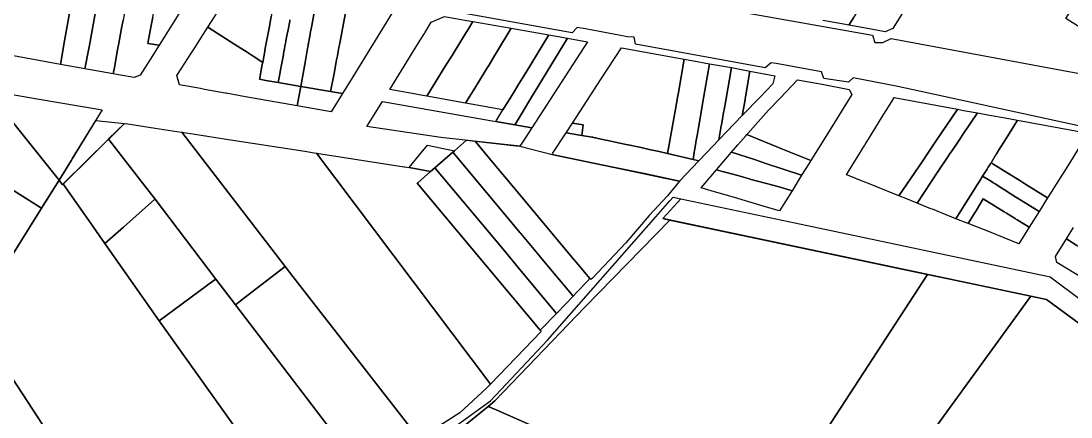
# Model space of a CAD drawing. Header units: metres. Extents: x 3 to 1005126, y 39 to 4383651.
# Drawn here: x 490303.2 to 490633.2, y 4370606 to 4370730.5 of the extents above; entities that cross this region are included whole.
import ezdxf

# ---------------------------------------------------------------- set-up
doc = ezdxf.new("R2010")
doc.units = ezdxf.units.M
doc.header["$MEASUREMENT"] = 0
doc.layers.add('TM_Llucmajor', color=7, linetype='Continuous')

msp = doc.modelspace()

# ---------------------------------------------------------------- linework, layer by layer
at = {"layer": 'TM_Llucmajor', "linetype": 'Continuous', "flags": 128}
for points in [[(490178.32, 4370796.34), (490353.42, 4370764.89), (490354.36, 4370762.62), (490368.64, 4370760.09), (490409.54, 4370752.88), (490410.99, 4370754.79), (490430.12, 4370751.31), (490430.88, 4370749.03), (490444.33, 4370746.49), (490444.38, 4370746.48), (490445.18, 4370746.47), (490446.86, 4370748.31), (490489.01, 4370740.81), (490489.65, 4370738.54), (490504.73, 4370735.82), (490506.28, 4370737.61), (490570.83, 4370726.06), (490571.62, 4370723.79), (490574.04, 4370723.75), (490576.71, 4370725.04), (490630.22, 4370715.11), (490663.51, 4370708.96)], [(490639.29, 4370726.45), (490631.59, 4370731.31), (490634.95, 4370736.66)], [(490395.53, 4370734.3), (490394.6, 4370729.12), (490394.14, 4370726.55), (490394.09, 4370726.27), (490393.99, 4370725.79), (490393.49, 4370722.99), (490393.44, 4370722.69), (490393.3, 4370721.92), (490392.72, 4370718.69), (490392.09, 4370715.18), (490391.16, 4370709.95), (490391.16, 4370709.95), (490384.03, 4370711.19), (490384.52, 4370713.79), (490384.89, 4370715.79), (490384.97, 4370716.24), (490385.66, 4370719.9), (490385.73, 4370720.29), (490386.03, 4370721.88), (490386.28, 4370723.13), (490386.42, 4370723.95), (490386.48, 4370724.27), (490386.99, 4370726.94), (490387.04, 4370727.23), (490387.15, 4370727.76), (490387.65, 4370730.43), (490387.73, 4370730.89)], [(490639.94, 4370696.59), (490578.77, 4370709.95), (490564.75, 4370712.69), (490563.27, 4370711.29), (490555.52, 4370712.45), (490554.82, 4370714.53), (490550.8, 4370715.27), (490540.54, 4370717.13), (490539, 4370717.42), (490537.1, 4370715.83), (490496.38, 4370723.23), (490495.93, 4370725.39), (490493.8, 4370725.56), (490480.68, 4370728.03), (490477.97, 4370728.52), (490476.48, 4370726.78), (490438, 4370733.76)], [(490344.61, 4370731.78), (490344.11, 4370729.13), (490343.78, 4370727.38), (490343.05, 4370723.5), (490346.6, 4370722.88), (490343.76, 4370718.37), (490343.76, 4370718.37), (490340.65, 4370713.44), (490338.72, 4370712.71), (490333.89, 4370713.58), (490332.18, 4370713.89), (490332.56, 4370715.93), (490333.34, 4370720.15), (490333.36, 4370720.28), (490333.78, 4370722.58), (490333.84, 4370722.89), (490334.82, 4370728.24), (490335.29, 4370730.78)], [(490387.73, 4370730.89), (490387.65, 4370730.43), (490387.15, 4370727.76), (490387.04, 4370727.23), (490386.99, 4370726.94), (490386.48, 4370724.27), (490386.42, 4370723.95), (490386.28, 4370723.13), (490386.03, 4370721.88), (490385.73, 4370720.29), (490385.66, 4370719.9), (490384.97, 4370716.24), (490384.89, 4370715.79), (490384.52, 4370713.79), (490384.03, 4370711.19), (490380.2, 4370711.85), (490380.2, 4370711.85), (490378.17, 4370712.2), (490378.24, 4370712.6), (490378.72, 4370715.11), (490379.03, 4370716.8), (490379.16, 4370717.52), (490379.48, 4370719.25), (490379.81, 4370721.02), (490379.86, 4370721.31), (490380.17, 4370722.99), (490381.16, 4370728.32), (490381.83, 4370731.98)], [(490564.84, 4370731.47), (490563.45, 4370729.19), (490562.32, 4370729.4), (490562.32, 4370729.4), (490555.21, 4370730.7)], [(490637.41, 4370693.37), (490633.03, 4370686.37), (490630.63, 4370682.51), (490630.52, 4370682.34), (490628.54, 4370679.18), (490627.52, 4370677.54), (490627.21, 4370677.05), (490625.85, 4370674.87), (490618.77, 4370679.3), (490618.59, 4370679.41), (490618.45, 4370679.5), (490617.8, 4370679.91), (490617.12, 4370680.33), (490617.12, 4370680.33), (490612.02, 4370683.52), (490611.17, 4370684.05), (490608.1, 4370685.97), (490609.75, 4370688.6), (490609.86, 4370688.78), (490610.38, 4370689.62), (490610.48, 4370689.77), (490612.89, 4370693.62), (490615.31, 4370697.48), (490616.45, 4370699.31), (490638.58, 4370695.24)], [(490431.43, 4370597.04), (490450.74, 4370611.03), (490468.67, 4370630.18), (490502.71, 4370668.91), (490507.17, 4370673.98), (490508.18, 4370675.13), (490510.58, 4370674.62), (490509.5, 4370673.42), (490504.95, 4370668.4), (490507.12, 4370667.94), (490480.45, 4370640.51), (490459.99, 4370619.25), (490452.1, 4370611.05), (490450.01, 4370609.34), (490442.26, 4370602.99)], [(490635.03, 4370659.97), (490631.81, 4370662.02), (490634.05, 4370665.56)], [(490268.25, 4370605.24), (490278.93, 4370622.46), (490279.09, 4370622.71), (490285.24, 4370632.53), (490285.43, 4370632.84), (490288.07, 4370637.12), (490358.04, 4370529.81)]]:
    msp.add_lwpolyline(points, dxfattribs=at)
for points in [[(490315.57, 4370716.88), (490293.91, 4370720.78), (490295.02, 4370727.02), (490295.32, 4370728.74), (490297.27, 4370739.72), (490297.52, 4370741.13), (490297.78, 4370742.58), (490298.56, 4370747), (490299.04, 4370749.7), (490299.37, 4370751.54), (490300.19, 4370756.18), (490309.83, 4370754.45), (490312.71, 4370753.93), (490321.97, 4370752.27), (490320.82, 4370745.91), (490320.27, 4370742.88), (490319.53, 4370738.76), (490319.11, 4370736.44), (490318.59, 4370733.57), (490316.91, 4370724.29), (490315.57, 4370716.88)], [(490323.31, 4370715.49), (490315.57, 4370716.88), (490316.91, 4370724.29), (490318.59, 4370733.57), (490319.11, 4370736.44), (490319.53, 4370738.76), (490320.27, 4370742.88), (490320.82, 4370745.91), (490321.97, 4370752.27), (490329.93, 4370750.84), (490328.74, 4370744.48), (490328.17, 4370741.45), (490327.39, 4370737.29), (490326.45, 4370732.23), (490324.69, 4370722.88), (490324.51, 4370721.91), (490323.31, 4370715.49)], [(490332.18, 4370713.89), (490323.31, 4370715.49), (490324.51, 4370721.91), (490324.69, 4370722.88), (490326.45, 4370732.23), (490327.39, 4370737.29), (490328.17, 4370741.45), (490328.74, 4370744.48), (490329.93, 4370750.84), (490333.97, 4370750.12), (490338.7, 4370749.28), (490337.83, 4370744.54), (490337.02, 4370740.13), (490335.86, 4370733.86), (490335.29, 4370730.78), (490334.82, 4370728.24), (490333.84, 4370722.89), (490333.78, 4370722.58), (490333.36, 4370720.28), (490333.34, 4370720.15), (490332.56, 4370715.93), (490332.18, 4370713.89)], [(490346.6, 4370722.88), (490343.05, 4370723.5), (490343.78, 4370727.38), (490344.11, 4370729.13), (490344.61, 4370731.78), (490344.73, 4370732.4), (490345.23, 4370735.11), (490345.64, 4370737.3), (490345.91, 4370738.74), (490346.34, 4370741.06), (490347.59, 4370747.7), (490358.92, 4370745.68), (490359.7, 4370743.68), (490355.5, 4370737.01), (490352.83, 4370732.77), (490346.6, 4370722.88)], [(490569.23, 4370728.14), (490563.45, 4370729.19), (490564.84, 4370731.47), (490565.14, 4370731.97), (490566.54, 4370734.27), (490567.18, 4370735.33), (490568.31, 4370737.19), (490568.38, 4370737.31), (490568.85, 4370738.08), (490570.16, 4370740.24), (490571.04, 4370741.69), (490573.25, 4370745.32), (490575.51, 4370749.05), (490584.52, 4370743.36), (490585.04, 4370740.72), (490580.71, 4370733.74), (490577.28, 4370728.2), (490574.81, 4370727.12), (490569.23, 4370728.14)], [(490370.44, 4370723.15), (490361.95, 4370728.62), (490370.58, 4370742.16), (490372.97, 4370743.2), (490377.11, 4370742.46), (490383.55, 4370741.31), (490381.83, 4370731.98), (490381.16, 4370728.32), (490380.17, 4370722.99), (490379.86, 4370721.31), (490379.81, 4370721.02), (490379.48, 4370719.25), (490379.16, 4370717.52), (490376.15, 4370719.46), (490375.53, 4370719.86), (490374.26, 4370720.68), (490370.44, 4370723.15)], [(490400.53, 4370708.33), (490391.16, 4370709.95), (490392.09, 4370715.18), (490392.72, 4370718.69), (490393.3, 4370721.92), (490393.44, 4370722.69), (490393.49, 4370722.99), (490393.99, 4370725.79), (490394.09, 4370726.27), (490394.14, 4370726.55), (490394.6, 4370729.12), (490395.53, 4370734.3), (490396.39, 4370739.03), (490405.98, 4370737.32), (490405.22, 4370733.24), (490405.09, 4370732.58), (490403.5, 4370724.08), (490403.29, 4370722.99), (490403.15, 4370722.22), (490402.92, 4370720.98), (490402.66, 4370719.59), (490402.4, 4370718.27), (490401.6, 4370714.02), (490400.53, 4370708.33)], [(490404.22, 4370707.71), (490400.53, 4370708.33), (490401.6, 4370714.02), (490402.4, 4370718.27), (490402.66, 4370719.59), (490402.92, 4370720.98), (490403.15, 4370722.22), (490403.29, 4370722.99), (490403.5, 4370724.08), (490405.09, 4370732.58), (490405.22, 4370733.24), (490405.98, 4370737.32), (490408.84, 4370736.81), (490409.79, 4370736.64), (490419.18, 4370734.96), (490419.91, 4370733.05), (490407.47, 4370712.96), (490404.22, 4370707.71)], [(490426.12, 4370707.68), (490419.08, 4370708.94), (490427.3, 4370722.26), (490428.68, 4370724.48), (490429.99, 4370726.61), (490430.14, 4370726.85), (490432.16, 4370730.13), (490436.34, 4370731.94), (490438.66, 4370731.53), (490440.35, 4370731.23), (490442.67, 4370730.82), (490445.24, 4370730.36), (490443.82, 4370728.06), (490443.3, 4370727.21), (490442.92, 4370726.59), (490440.81, 4370723.15), (490439.96, 4370721.77), (490438.69, 4370719.7), (490438.07, 4370718.69), (490436.46, 4370716.07), (490430.79, 4370706.85), (490429.48, 4370707.08), (490426.12, 4370707.68)], [(490442.95, 4370704.68), (490430.79, 4370706.85), (490436.46, 4370716.07), (490438.07, 4370718.69), (490438.69, 4370719.7), (490439.96, 4370721.77), (490440.81, 4370723.15), (490442.92, 4370726.59), (490443.3, 4370727.21), (490443.82, 4370728.06), (490445.24, 4370730.36), (490457.31, 4370728.22), (490452.35, 4370720.09), (490452.13, 4370719.74), (490450.2, 4370716.57), (490449.71, 4370715.77), (490448.45, 4370713.7), (490447.33, 4370711.86), (490445.49, 4370708.85), (490444.6, 4370707.38), (490442.95, 4370704.68)], [(490359.65, 4370709.25), (490353.04, 4370710.43), (490352.21, 4370713.36), (490353.76, 4370715.79), (490354.69, 4370717.24), (490356.57, 4370720.19), (490357.81, 4370722.13), (490359.69, 4370725.08), (490361.95, 4370728.62), (490370.44, 4370723.15), (490374.26, 4370720.68), (490375.53, 4370719.86), (490376.15, 4370719.46), (490379.16, 4370717.52), (490379.03, 4370716.8), (490378.72, 4370715.11), (490378.24, 4370712.6), (490378.17, 4370712.2), (490380.2, 4370711.85), (490384.03, 4370711.19), (490391.16, 4370709.95), (490390.04, 4370703.81), (490373.81, 4370706.71), (490367.73, 4370707.8), (490367.32, 4370707.87), (490360.84, 4370709.03), (490359.65, 4370709.25)], [(490446.47, 4370704.05), (490442.95, 4370704.68), (490444.6, 4370707.38), (490445.49, 4370708.85), (490447.33, 4370711.86), (490448.45, 4370713.7), (490449.71, 4370715.77), (490450.2, 4370716.57), (490452.13, 4370719.74), (490452.35, 4370720.09), (490457.31, 4370728.22), (490469.1, 4370726.13), (490461.62, 4370713.92), (490459.69, 4370710.76), (490458.58, 4370708.96), (490456.8, 4370706.05), (490455.88, 4370704.55), (490454.97, 4370703.06), (490454.68, 4370702.59), (490446.47, 4370704.05)], [(490458.42, 4370697.88), (490452.45, 4370698.93), (490454.68, 4370702.59), (490454.97, 4370703.06), (490455.88, 4370704.55), (490456.8, 4370706.05), (490458.58, 4370708.96), (490459.69, 4370710.76), (490461.62, 4370713.92), (490469.1, 4370726.13), (490475.01, 4370725.08), (490463.39, 4370706.03), (490460.7, 4370701.62), (490459.78, 4370700.11), (490458.42, 4370697.88)], [(490463.78, 4370696.94), (490458.42, 4370697.88), (490459.78, 4370700.11), (490460.7, 4370701.62), (490463.39, 4370706.03), (490475.01, 4370725.08), (490481.26, 4370723.97), (490463.78, 4370696.94)], [(490479.46, 4370694.52), (490479.93, 4370697.83), (490476.53, 4370698.41), (490485.56, 4370712.31), (490491.92, 4370722.11), (490511.67, 4370718.53), (490509.83, 4370708.08), (490509.44, 4370705.9), (490509.41, 4370705.72), (490506.95, 4370691.71), (490506.44, 4370688.84), (490503.79, 4370689.44), (490500.68, 4370690.15), (490498.1, 4370690.7), (490497.05, 4370690.92), (490494.07, 4370691.56), (490493.39, 4370691.71), (490491.37, 4370692.14), (490487.67, 4370692.94), (490486.47, 4370693.2), (490484.59, 4370693.6), (490483.9, 4370693.75), (490483.59, 4370693.82), (490482.89, 4370693.94), (490482.75, 4370693.96), (490479.46, 4370694.52)], [(490514.44, 4370687.01), (490506.44, 4370688.84), (490506.95, 4370691.71), (490509.41, 4370705.72), (490509.44, 4370705.9), (490509.83, 4370708.08), (490511.67, 4370718.53), (490514.06, 4370718.1), (490519.58, 4370717.1), (490517.42, 4370704.49), (490516.44, 4370698.74), (490515.73, 4370694.56), (490515.36, 4370692.41), (490515.32, 4370692.2), (490514.93, 4370689.84), (490514.81, 4370689.16), (490514.44, 4370687.01)], [(490516.28, 4370686.59), (490514.44, 4370687.01), (490514.81, 4370689.16), (490514.93, 4370689.84), (490515.32, 4370692.2), (490515.36, 4370692.41), (490515.73, 4370694.56), (490516.44, 4370698.74), (490517.42, 4370704.49), (490519.58, 4370717.1), (490526.48, 4370715.85), (490524.7, 4370705.55), (490524.18, 4370702.55), (490524.04, 4370701.74), (490523.46, 4370698.36), (490523.32, 4370697.56), (490522.56, 4370693.13), (490518.76, 4370689.17), (490516.28, 4370686.59)], [(490522.56, 4370693.13), (490523.32, 4370697.56), (490523.46, 4370698.36), (490524.04, 4370701.74), (490524.18, 4370702.55), (490524.7, 4370705.55), (490526.48, 4370715.85), (490532.32, 4370714.76), (490531.04, 4370707.35), (490530.56, 4370704.54), (490529.91, 4370700.78), (490522.56, 4370693.13)], [(490529.91, 4370700.78), (490530.56, 4370704.54), (490531.04, 4370707.35), (490532.32, 4370714.76), (490540.14, 4370713.29), (490539.49, 4370710.75), (490535.5, 4370706.59), (490529.91, 4370700.78)], [(490315.2, 4370680.52), (490309.67, 4370671.69), (490287.98, 4370685.27), (490288.68, 4370685.98), (490290, 4370687.31), (490287.25, 4370691.02), (490282.65, 4370697.21), (490281.95, 4370698.16), (490279.71, 4370701.18), (490276.94, 4370704.91), (490274.24, 4370708.55), (490275.75, 4370710.89), (490277.65, 4370711.54), (490292.41, 4370708.82), (490315.2, 4370680.52)], [(490404.22, 4370707.71), (490400.65, 4370701.92), (490390.04, 4370703.81), (490391.16, 4370709.95), (490400.53, 4370708.33), (490404.22, 4370707.71)], [(490542.54, 4370690.24), (490531.29, 4370694.79), (490531.61, 4370695.15), (490538.18, 4370702.49), (490538.24, 4370702.55), (490541.79, 4370706.27), (490547.3, 4370712.06), (490555.07, 4370710.61), (490563.51, 4370709.03), (490564.31, 4370707.38), (490557.48, 4370696.38), (490556.14, 4370694.21), (490554.91, 4370692.23), (490551.44, 4370686.64), (490546.74, 4370688.54), (490542.54, 4370690.24)], [(490301.71, 4370707.18), (490308.3, 4370706.07), (490328.7, 4370702.57), (490319.33, 4370687.13), (490319.12, 4370686.78), (490315.2, 4370680.52), (490292.41, 4370708.82), (490296.41, 4370708.08), (490301.71, 4370707.18)], [(490578.42, 4370675.82), (490577.54, 4370676.12), (490573.43, 4370677.82), (490573.13, 4370677.93), (490571.68, 4370678.54), (490566.38, 4370680.63), (490566.29, 4370680.67), (490566.18, 4370680.71), (490565.6, 4370680.96), (490563.27, 4370681.9), (490562.67, 4370682.14), (490562.62, 4370682.16), (490564.75, 4370685.6), (490566.53, 4370688.45), (490567.79, 4370690.5), (490568.38, 4370691.44), (490568.51, 4370691.65), (490569.92, 4370693.92), (490570.73, 4370695.24), (490571.61, 4370696.65), (490573.08, 4370699.02), (490573.7, 4370700.02), (490575.16, 4370702.38), (490576.92, 4370705.2), (490577.7, 4370706.45), (490587.29, 4370704.69), (490587.96, 4370704.57), (490597.58, 4370702.79), (490597.57, 4370702.78), (490597.42, 4370702.55), (490590.79, 4370692.76), (490589.47, 4370690.8), (490588.04, 4370688.69), (490586.63, 4370686.6), (490579.14, 4370675.58), (490578.42, 4370675.82)], [(490435.12, 4370693.93), (490411.93, 4370697.36), (490416.82, 4370705.21), (490436.44, 4370701.75), (490452.45, 4370698.93), (490458.42, 4370697.88), (490463.78, 4370696.94), (490461.7, 4370693.72), (490460.02, 4370691.13), (490435.12, 4370693.93)], [(490581.29, 4370674.67), (490579.14, 4370675.58), (490586.63, 4370686.6), (490588.04, 4370688.69), (490589.47, 4370690.8), (490590.79, 4370692.76), (490597.42, 4370702.55), (490597.57, 4370702.78), (490597.58, 4370702.79), (490599.46, 4370702.43), (490603.84, 4370701.63), (490599.21, 4370694.78), (490598.24, 4370693.34), (490596.98, 4370691.47), (490595.63, 4370689.49), (490595.3, 4370688.99), (490594.31, 4370687.53), (490591.53, 4370683.29), (490584.93, 4370673.22), (490581.29, 4370674.67)], [(490589.22, 4370671.5), (490584.93, 4370673.22), (490591.53, 4370683.29), (490594.31, 4370687.53), (490595.3, 4370688.99), (490595.63, 4370689.49), (490596.98, 4370691.47), (490598.24, 4370693.34), (490599.21, 4370694.78), (490603.84, 4370701.63), (490607.66, 4370700.93), (490612.55, 4370700.03), (490616.45, 4370699.31), (490615.31, 4370697.48), (490612.89, 4370693.62), (490610.48, 4370689.77), (490610.38, 4370689.62), (490609.86, 4370688.78), (490609.75, 4370688.6), (490608.1, 4370685.97), (490607.86, 4370685.6), (490607.7, 4370685.33), (490607.19, 4370684.53), (490606.83, 4370683.95), (490605.83, 4370682.34), (490605.45, 4370681.74), (490604.69, 4370680.52), (490604.16, 4370679.67), (490603.57, 4370678.72), (490602.88, 4370677.62), (490599.7, 4370672.54), (490597.08, 4370668.36), (490592.72, 4370670.1), (490592.25, 4370670.29), (490589.65, 4370671.33), (490589.22, 4370671.5)], [(490316.19, 4370679.04), (490315.2, 4370680.52), (490319.12, 4370686.78), (490319.33, 4370687.13), (490326.7, 4370699.27), (490335.71, 4370698.34), (490316.19, 4370679.04)], [(490330.75, 4370693.44), (490335.71, 4370698.34), (490336.73, 4370698.18), (490345.36, 4370696.84), (490352.21, 4370695.78), (490353.7, 4370695.55), (490386.23, 4370653.28), (490373.11, 4370643.24), (490370.58, 4370641.29), (490364.39, 4370649.38), (490345.36, 4370674.53), (490341.62, 4370679.32), (490332.94, 4370690.5), (490331.11, 4370692.85), (490330.7, 4370693.39), (490330.75, 4370693.44)], [(490479.46, 4370694.52), (490474.54, 4370695.35), (490476.53, 4370698.41), (490479.93, 4370697.83), (490479.46, 4370694.52)], [(490331.11, 4370692.85), (490332.94, 4370690.5), (490341.62, 4370679.32), (490345.36, 4370674.53), (490345.2, 4370674.4), (490341.26, 4370670.96), (490335.37, 4370665.71), (490329.52, 4370660.59), (490325.26, 4370666.69), (490316.59, 4370679.1), (490316.45, 4370679.3), (490330.7, 4370693.39), (490331.11, 4370692.85)], [(490428.38, 4370599.17), (490388.69, 4370650.14), (490386.23, 4370653.28), (490353.7, 4370695.55), (490357.83, 4370694.91), (490368.4, 4370693.27), (490392.36, 4370689.55), (490395.34, 4370689.09), (490396.08, 4370688.97), (490450.78, 4370616.36), (490449.54, 4370615.07), (490441.08, 4370607.31), (490428.38, 4370599.17)], [(490460.11, 4370663.92), (490438.96, 4370689.26), (490439.43, 4370689.67), (490443.27, 4370693.01), (490445.93, 4370692.71), (490450.4, 4370687.35), (490457.98, 4370678.28), (490476.94, 4370655.57), (490477.69, 4370654.67), (490482, 4370649.51), (490481.16, 4370648.63), (490477.86, 4370645.27), (490476.72, 4370644.03), (490466.41, 4370656.38), (490466.05, 4370656.82), (490460.29, 4370663.71), (490460.11, 4370663.92)], [(490480.59, 4370686.32), (490470.53, 4370688.39), (490470.29, 4370688.81), (490474.54, 4370695.35), (490479.46, 4370694.52), (490482.75, 4370693.96), (490482.89, 4370693.94), (490483.59, 4370693.82), (490483.9, 4370693.75), (490484.59, 4370693.6), (490486.47, 4370693.2), (490487.67, 4370692.94), (490491.37, 4370692.14), (490493.39, 4370691.71), (490494.07, 4370691.56), (490497.05, 4370690.92), (490498.1, 4370690.7), (490500.68, 4370690.15), (490503.79, 4370689.44), (490506.44, 4370688.84), (490514.44, 4370687.01), (490516.28, 4370686.59), (490510.13, 4370680.19), (490499.08, 4370682.52), (490489.23, 4370684.55), (490480.59, 4370686.32)], [(490533.7, 4370686.99), (490526.53, 4370689.23), (490528.5, 4370691.53), (490529.38, 4370692.56), (490530.98, 4370694.43), (490531.29, 4370694.79), (490542.54, 4370690.24), (490546.74, 4370688.54), (490551.44, 4370686.64), (490550.8, 4370685.61), (490548.55, 4370681.99), (490537.27, 4370685.76), (490533.7, 4370686.99)], [(490431.95, 4370683.16), (490425.21, 4370684.42), (490428.44, 4370688.4), (490430.94, 4370691.47), (490439.43, 4370689.67), (490438.96, 4370689.26), (490433.32, 4370684.35), (490431.95, 4370683.16)], [(490506.38, 4370675.51), (490500.68, 4370669.34), (490493.34, 4370660.78), (490482.78, 4370649.7), (490482.29, 4370649.19), (490482, 4370649.51), (490477.69, 4370654.67), (490476.94, 4370655.57), (490457.98, 4370678.28), (490450.4, 4370687.35), (490445.93, 4370692.71), (490458.82, 4370691.26), (490460.02, 4370691.13), (490470.53, 4370688.39), (490480.59, 4370686.32), (490489.23, 4370684.55), (490497.71, 4370682.8), (490505.61, 4370681.14), (490510.13, 4370680.19), (490506.38, 4370675.51)], [(490271.61, 4370655.37), (490259.41, 4370663.25), (490264.13, 4370670.61), (490266.4, 4370674.15), (490268.09, 4370676.8), (490269.18, 4370678.5), (490271.15, 4370681.58), (490272.74, 4370684.07), (490274.41, 4370686.67), (490276.62, 4370685.24), (490279.61, 4370683.29), (490281.37, 4370684.76), (490282.77, 4370683.82), (490285.03, 4370682.3), (490285.8, 4370683.07), (490287.12, 4370684.41), (490287.98, 4370685.27), (490309.67, 4370671.69), (490309.31, 4370671.12), (490291.43, 4370642.56), (490271.61, 4370655.37)], [(490423.65, 4370684.66), (490423.84, 4370684.63), (490425.21, 4370684.42), (490431.95, 4370683.16), (490427.91, 4370679.64), (490427.74, 4370679.5), (490466.35, 4370633.25), (490466.67, 4370632.89), (490450.78, 4370616.36), (490396.08, 4370688.97), (490423.65, 4370684.66)], [(490454.7, 4370658.74), (490433.32, 4370684.35), (490438.96, 4370689.26), (490460.11, 4370663.92), (490460.29, 4370663.71), (490466.05, 4370656.82), (490466.41, 4370656.38), (490476.72, 4370644.03), (490474.51, 4370641.66), (490471.53, 4370638.59), (490460.46, 4370651.85), (490454.7, 4370658.74)], [(490524.08, 4370683.1), (490523.97, 4370683.13), (490521.81, 4370683.73), (490526.53, 4370689.23), (490533.7, 4370686.99), (490537.27, 4370685.76), (490548.55, 4370681.99), (490545.58, 4370677.16), (490542.53, 4370678.01), (490539.46, 4370678.85), (490532.75, 4370680.71), (490531.72, 4370680.99), (490530.31, 4370681.38), (490528.47, 4370681.89), (490524.08, 4370683.1)], [(490471.53, 4370638.59), (490466.83, 4370633.75), (490466.35, 4370633.25), (490427.74, 4370679.5), (490427.91, 4370679.64), (490431.95, 4370683.16), (490433.32, 4370684.35), (490454.7, 4370658.74), (490460.46, 4370651.85), (490471.53, 4370638.59)], [(490520.15, 4370677.15), (490516.98, 4370678.09), (490518.22, 4370679.54), (490519.84, 4370681.43), (490520.03, 4370681.65), (490521.81, 4370683.73), (490523.97, 4370683.13), (490524.08, 4370683.1), (490528.47, 4370681.89), (490530.31, 4370681.38), (490531.72, 4370680.99), (490532.75, 4370680.71), (490539.46, 4370678.85), (490542.53, 4370678.01), (490545.58, 4370677.16), (490541.62, 4370670.78), (490537.5, 4370672), (490530.89, 4370673.96), (490528.46, 4370674.68), (490520.15, 4370677.15)], [(490607.71, 4370680.32), (490605.45, 4370681.74), (490605.83, 4370682.34), (490606.83, 4370683.95), (490607.19, 4370684.53), (490607.7, 4370685.33), (490607.86, 4370685.6), (490608.1, 4370685.97), (490611.17, 4370684.05), (490612.02, 4370683.52), (490617.12, 4370680.33), (490617.8, 4370679.91), (490618.45, 4370679.5), (490618.59, 4370679.41), (490618.77, 4370679.3), (490625.85, 4370674.87), (490623.2, 4370670.63), (490619.39, 4370673.01), (490618.78, 4370673.39), (490616.12, 4370675.06), (490615.94, 4370675.17), (490612.3, 4370677.45), (490611.46, 4370677.97), (490609.39, 4370679.27), (490608.94, 4370679.55), (490608.86, 4370679.6), (490607.71, 4370680.32)], [(490316.19, 4370679.04), (490316.45, 4370679.3), (490316.59, 4370679.1), (490325.26, 4370666.69), (490329.52, 4370660.59), (490346.66, 4370636.19), (490389.58, 4370575.94), (490387.4, 4370573.3), (490359.55, 4370527.51), (490358.04, 4370529.81), (490288.07, 4370637.12), (490291.43, 4370642.56), (490309.31, 4370671.12), (490309.67, 4370671.69), (490315.2, 4370680.52), (490316.19, 4370679.04)], [(490600.94, 4370666.82), (490597.08, 4370668.36), (490599.7, 4370672.54), (490602.88, 4370677.62), (490603.57, 4370678.72), (490604.16, 4370679.67), (490604.69, 4370680.52), (490605.45, 4370681.74), (490607.71, 4370680.32), (490608.86, 4370679.6), (490608.94, 4370679.55), (490609.39, 4370679.27), (490611.46, 4370677.97), (490612.3, 4370677.45), (490615.94, 4370675.17), (490616.12, 4370675.06), (490618.78, 4370673.39), (490619.39, 4370673.01), (490623.2, 4370670.63), (490620.1, 4370665.65), (490616.27, 4370668.03), (490615.94, 4370668.23), (490615.66, 4370668.4), (490612.99, 4370670.06), (490612.18, 4370670.56), (490609.16, 4370672.43), (490605.61, 4370674.63), (490603.55, 4370671.05), (490603.4, 4370670.78), (490603.16, 4370670.37), (490600.94, 4370666.82)], [(490345.2, 4370674.4), (490345.36, 4370674.53), (490364.39, 4370649.38), (490363.91, 4370649.02), (490346.66, 4370636.19), (490329.52, 4370660.59), (490335.37, 4370665.71), (490341.26, 4370670.96), (490345.2, 4370674.4)], [(490814.06, 4370504.17), (490773.1, 4370534.3), (490739.84, 4370558.78), (490718.62, 4370574.4), (490687.7, 4370597.16), (490683.98, 4370599.9), (490675.25, 4370606.32), (490625.5, 4370642.94), (490620.61, 4370643.97), (490595.24, 4370649.33), (490504.95, 4370668.4), (490509.5, 4370673.42), (490510.58, 4370674.62), (490546.41, 4370667.03), (490625.73, 4370650.23), (490626.7, 4370650.02), (490629.62, 4370647.85), (490733.35, 4370570.73), (490773.39, 4370542.4), (490817.52, 4370511.16), (490814.06, 4370504.17)], [(490608.1, 4370663.97), (490600.94, 4370666.82), (490603.16, 4370670.37), (490603.4, 4370670.78), (490603.55, 4370671.05), (490605.61, 4370674.63), (490609.16, 4370672.43), (490612.18, 4370670.56), (490612.99, 4370670.06), (490615.66, 4370668.4), (490615.94, 4370668.23), (490616.27, 4370668.03), (490620.1, 4370665.65), (490616.87, 4370660.47), (490612.27, 4370662.3), (490608.1, 4370663.97)], [(490507.12, 4370667.94), (490588.15, 4370650.83), (490536.36, 4370571.29), (490452.53, 4370608.25), (490450.01, 4370609.34), (490452.1, 4370611.05), (490459.99, 4370619.25), (490480.45, 4370640.51), (490507.12, 4370667.94)], [(490641.05, 4370647.14), (490628.74, 4370654.54), (490628.32, 4370656.48), (490631.81, 4370662.02), (490635.03, 4370659.97), (490635.44, 4370659.71), (490639.36, 4370657.22), (490639.47, 4370657.15), (490642.69, 4370655.1), (490645.12, 4370653.55), (490648.15, 4370651.63), (490648.75, 4370651.24), (490651.79, 4370649.31), (490647.94, 4370643), (490644.12, 4370645.29), (490641.05, 4370647.14)], [(490411.19, 4370588.15), (490370.58, 4370641.29), (490373.11, 4370643.24), (490386.23, 4370653.28), (490388.69, 4370650.14), (490428.38, 4370599.17), (490411.19, 4370588.15)], [(490643.26, 4370542.6), (490599.94, 4370481.29), (490515.05, 4370539.47), (490536.36, 4370571.29), (490588.15, 4370650.83), (490595.24, 4370649.33), (490620.61, 4370643.97), (490590.37, 4370602.22), (490645.58, 4370564.51), (490675.25, 4370606.32), (490683.69, 4370600.11), (490643.26, 4370542.6)], [(490389.58, 4370575.94), (490346.66, 4370636.19), (490363.91, 4370649.02), (490364.39, 4370649.38), (490370.58, 4370641.29), (490411.19, 4370588.15), (490410.84, 4370587.92), (490410.36, 4370587.65), (490389.58, 4370575.94)], [(490675.25, 4370606.32), (490645.58, 4370564.51), (490590.37, 4370602.22), (490620.61, 4370643.97), (490625.5, 4370642.94), (490675.25, 4370606.32)], [(490440.33, 4370601.41), (490442.26, 4370602.99), (490450.01, 4370609.34), (490452.53, 4370608.25), (490536.36, 4370571.29), (490515.05, 4370539.47), (490513.97, 4370537.97), (490498.93, 4370517.01), (490496.8, 4370518.88), (490420.9, 4370585.88), (490419.9, 4370586.97), (490419.98, 4370587.01), (490429.17, 4370593.11), (490438.23, 4370599.69), (490440.33, 4370601.41)]]:
    msp.add_lwpolyline(points, close=True, dxfattribs=at)

doc.saveas('drawing.dxf')
